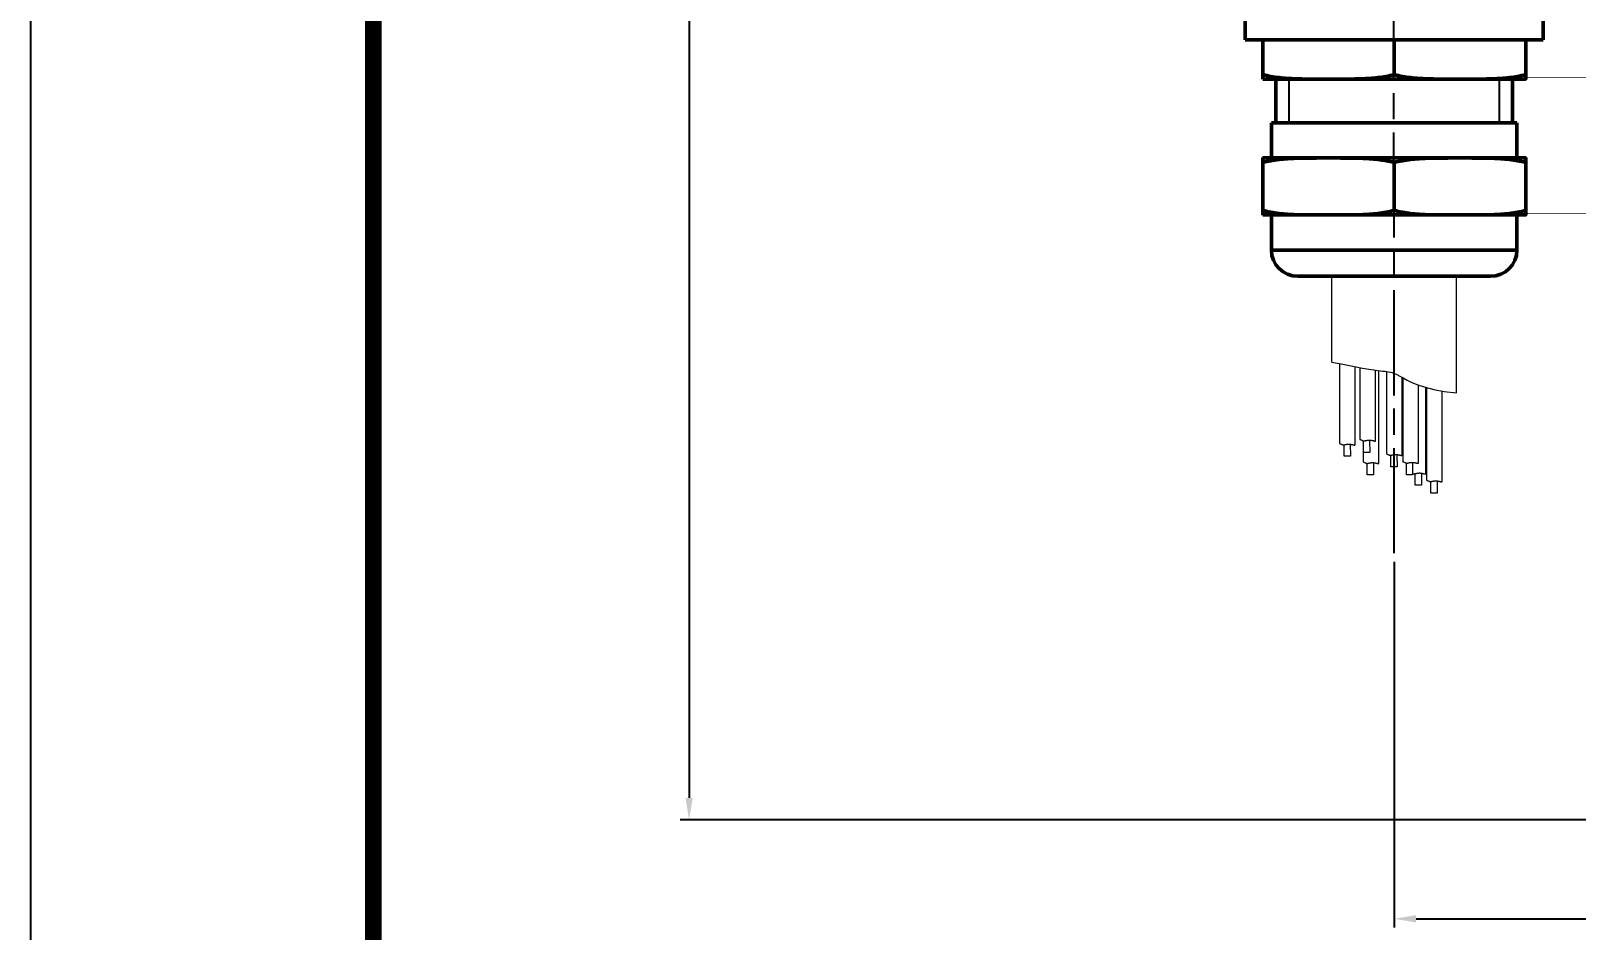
# Model space of a CAD drawing. Header units: millimetres. Extents: x 7343 to 8240, y 5038 to 5694.
# Drawn here: x 7343.4 to 7519.7, y 5289.1 to 5391.7 of the extents above; entities that cross this region are included whole.
import ezdxf

# ---------------------------------------------------------------- set-up
doc = ezdxf.new("R2010")
doc.units = ezdxf.units.MM
doc.linetypes.add('AM_ISO08W050', pattern=[18, 12, -1.5, 3, -1.5])
doc.linetypes.add('DIVIDE2', pattern=[15.875, 6.35, -3.175, 0, -3.175, 0, -3.175])
for name, color, linetype, lineweight in [('AM_5', 3, 'Continuous', 25), ('AM_7', 4, 'AM_ISO08W050', 25), ('AM_BOR', 7, 'Continuous', 50), ('双点划线', 6, 'DIVIDE2', 13)]:
    doc.layers.add(name, color=color, linetype=linetype, lineweight=lineweight)
doc.styles.add('工程字', font='gbenor.shx', dxfattribs={"width": 0.707, "bigfont": 'hztxt.shx'})
doc.dimstyles.new('AM_GB$0', dxfattribs={"dimtxt": 3.5, "dimasz": 2.5, "dimexe": 1, "dimexo": 1, "dimgap": 0.5, "dimtad": 1, "dimdsep": 46, "dimtxsty": '工程字', "dimcen": 0, "dimclrd": 256, "dimclre": 256, "dimclrt": 2, "dimadec": 0, "dimazin": 2, "dimtp": 0.1, "dimtm": 0.1, "dimtfac": 0.71, "dimtmove": 0, "dimatfit": 3, "dimfxl": 0, "dimlwd": -1, "dimlwe": -1, "dimarcsym": 0})

# ---------------------------------------------------------------- blocks, each defined once
blk = doc.blocks.new('*D33')
at = {"layer": 'AM_5', "transparency": 16777216}
for p, q in [((7498.94, 5331.14), (7498.94, 5289.43)), ((7617.43, 5295.61), (7617.43, 5289.43)), ((7501.44, 5290.43), (7614.93, 5290.43))]:
    blk.add_line(p, q, dxfattribs=at)
for points in [[(7501.44, 5290.85), (7501.44, 5290.01), (7498.94, 5290.43)], [(7614.93, 5290.85), (7614.93, 5290.01), (7617.43, 5290.43)]]:
    blk.add_solid(points, dxfattribs=at)
at = {"layer": 'Defpoints', "color": 0}
for p in [(7498.94, 5332.14), (7617.43, 5296.61), (7617.43, 5290.43)]:
    blk.add_point(p, dxfattribs=at)
at = {"layer": 'AM_5', "color": 2, "transparency": 16777216, "insert": (7566.95, 5293.43), "char_height": 5, "attachment_point": 5, "style": '工程字'}
blk.add_mtext('118.49', dxfattribs=at)
blk = doc.blocks.new('*D42')
at = {"layer": 'AM_5', "transparency": 16777216}
for p, q in [((7603.94, 5648.73), (7417.51, 5648.73)), ((7418.51, 5646.23), (7418.51, 5304.23)), ((7612.44, 5301.73), (7417.51, 5301.73))]:
    blk.add_line(p, q, dxfattribs=at)
for points in [[(7418.1, 5646.23), (7418.93, 5646.23), (7418.51, 5648.73)], [(7418.1, 5304.23), (7418.93, 5304.23), (7418.51, 5301.73)]]:
    blk.add_solid(points, dxfattribs=at)
at = {"layer": 'Defpoints', "color": 0}
for p in [(7604.94, 5648.73), (7418.51, 5301.73), (7613.44, 5301.73)]:
    blk.add_point(p, dxfattribs=at)
at = {"layer": 'AM_5', "color": 2, "transparency": 16777216, "insert": (7415.51, 5475.23), "char_height": 5, "attachment_point": 5, "rotation": 90, "style": '工程字'}
blk.add_mtext('347', dxfattribs=at)

msp = doc.modelspace()

# ---------------------------------------------------------------- linework, layer by layer
msp.add_line((7343.435, 5038.228), (7343.435, 5694.478))
at = {"const_width": 1.875}
msp.add_lwpolyline([(8232.497, 5686.665), (7382.497, 5686.665), (7382.497, 5046.04), (8232.497, 5046.04)], close=True, dxfattribs=at)
at = {"layer": 'AM_5'}
for p, q in [((7486.911, 5386.229), (7486.911, 5381.229)), ((7510.911, 5386.229), (7510.911, 5381.229))]:
    msp.add_line(p, q, dxfattribs=at)
at = {"layer": 'AM_7'}
msp.add_line((7498.94, 5332.141), (7498.893, 5419.884), dxfattribs=at)
at = {"layer": 'AM_BOR'}
for p, q in [((7481.94, 5408.626), (7481.94, 5390.729)), ((7515.94, 5390.729), (7515.94, 5408.62)), ((7481.94, 5390.729), (7498.94, 5390.729)), ((7498.94, 5390.729), (7483.94, 5390.729)), ((7483.94, 5386.742), (7483.94, 5390.729)), ((7498.94, 5390.729), (7515.94, 5390.729)), ((7498.94, 5386.742), (7498.94, 5390.729)), ((7513.94, 5390.729), (7498.94, 5390.729)), ((7513.94, 5386.742), (7513.94, 5390.729)), ((7483.94, 5386.229), (7491.44, 5386.229)), ((7485.44, 5386.229), (7485.44, 5381.229)), ((7491.44, 5386.229), (7506.44, 5386.229)), ((7506.44, 5386.229), (7513.94, 5386.229)), ((7512.44, 5381.229), (7512.44, 5386.229)), ((7484.94, 5381.229), (7484.94, 5377.229)), ((7498.94, 5381.229), (7484.94, 5381.229)), ((7512.94, 5381.229), (7498.94, 5381.229)), ((7512.94, 5377.229), (7512.94, 5381.229)), ((7483.94, 5377.229), (7491.44, 5377.229)), ((7483.94, 5371.242), (7483.94, 5376.717)), ((7491.44, 5377.229), (7506.44, 5377.229)), ((7498.94, 5371.242), (7498.94, 5376.717)), ((7506.44, 5377.229), (7513.94, 5377.229)), ((7513.94, 5371.242), (7513.94, 5376.717)), ((7483.94, 5370.729), (7491.44, 5370.729)), ((7484.94, 5370.729), (7484.94, 5366.729)), ((7491.44, 5370.729), (7506.44, 5370.729)), ((7506.44, 5370.729), (7513.94, 5370.729)), ((7512.94, 5366.729), (7512.94, 5370.729)), ((7484.94, 5366.729), (7498.94, 5366.729)), ((7498.94, 5366.729), (7512.94, 5366.729)), ((7498.94, 5363.729), (7487.94, 5363.729)), ((7509.94, 5363.729), (7498.94, 5363.729))]:
    msp.add_line(p, q, dxfattribs=at)
for centre, start, end in [((7487.94, 5366.729), 180, 270), ((7509.94, 5366.729), 270, 0)]:
    msp.add_arc(centre, 3, start, end, dxfattribs=at)
for points, knots in [([(7483.94, 5386.742), (7484.558, 5386.576), (7485.18, 5386.47), (7486.427, 5386.325), (7487.052, 5386.287), (7488.304, 5386.241), (7488.931, 5386.234), (7490.185, 5386.229), (7490.812, 5386.229), (7491.44, 5386.229)], [0, 0, 0, 0, 0.25, 0.25, 0.5, 0.5, 0.75, 0.75, 1, 1, 1, 1]), ([(7483.94, 5386.229), (7483.94, 5386.229), (7483.94, 5386.229), (7483.94, 5386.234), (7483.94, 5386.241), (7483.94, 5386.287), (7483.94, 5386.325), (7483.94, 5386.434), (7483.94, 5386.479), (7483.94, 5386.592), (7483.94, 5386.66), (7483.94, 5386.742)], [0, 0, 0, 0, 0.25, 0.25, 0.5, 0.5, 0.75, 0.75, 0.875, 0.875, 1, 1, 1, 1]), ([(7491.44, 5386.229), (7492.067, 5386.229), (7492.694, 5386.229), (7493.948, 5386.234), (7494.575, 5386.241), (7495.827, 5386.287), (7496.452, 5386.325), (7497.699, 5386.47), (7498.321, 5386.576), (7498.94, 5386.742)], [0, 0, 0, 0, 0.25, 0.25, 0.5, 0.5, 0.75, 0.75, 1, 1, 1, 1]), ([(7498.94, 5386.742), (7499.558, 5386.576), (7500.18, 5386.47), (7501.427, 5386.325), (7502.052, 5386.287), (7503.304, 5386.241), (7503.931, 5386.234), (7505.185, 5386.229), (7505.812, 5386.229), (7506.44, 5386.229)], [0, 0, 0, 0, 0.25, 0.25, 0.5, 0.5, 0.75, 0.75, 1, 1, 1, 1]), ([(7506.44, 5386.229), (7507.067, 5386.229), (7507.694, 5386.229), (7508.948, 5386.234), (7509.575, 5386.241), (7510.827, 5386.287), (7511.452, 5386.325), (7512.699, 5386.47), (7513.321, 5386.576), (7513.94, 5386.742)], [0, 0, 0, 0, 0.25, 0.25, 0.5, 0.5, 0.75, 0.75, 1, 1, 1, 1]), ([(7513.94, 5386.742), (7513.94, 5386.578), (7513.94, 5386.471), (7513.94, 5386.326), (7513.94, 5386.287), (7513.94, 5386.241), (7513.94, 5386.235), (7513.94, 5386.23), (7513.94, 5386.23), (7513.94, 5386.229), (7513.94, 5386.229), (7513.94, 5386.229), (7513.94, 5386.229), (7513.94, 5386.229)], [0, 0, 0, 0, 0.25, 0.25, 0.5, 0.5, 0.75, 0.75, 0.875, 0.875, 0.9375, 0.9375, 1, 1, 1, 1]), ([(7491.44, 5377.229), (7490.812, 5377.229), (7490.185, 5377.23), (7488.931, 5377.224), (7488.304, 5377.217), (7487.052, 5377.172), (7486.427, 5377.134), (7485.18, 5376.989), (7484.558, 5376.883), (7483.94, 5376.717)], [0, 0, 0, 0, 0.25, 0.25, 0.5, 0.5, 0.75, 0.75, 1, 1, 1, 1]), ([(7483.94, 5376.717), (7483.94, 5376.881), (7483.94, 5376.987), (7483.94, 5377.133), (7483.94, 5377.172), (7483.94, 5377.217), (7483.94, 5377.224), (7483.94, 5377.229), (7483.94, 5377.229), (7483.94, 5377.229), (7483.94, 5377.229), (7483.94, 5377.229), (7483.94, 5377.229), (7483.94, 5377.229)], [0, 0, 0, 0, 0.25, 0.25, 0.5, 0.5, 0.75, 0.75, 0.875, 0.875, 0.9375, 0.9375, 1, 1, 1, 1]), ([(7498.94, 5376.717), (7498.321, 5376.883), (7497.699, 5376.989), (7496.452, 5377.134), (7495.827, 5377.172), (7494.575, 5377.217), (7493.948, 5377.224), (7492.694, 5377.23), (7492.067, 5377.229), (7491.44, 5377.229)], [0, 0, 0, 0, 0.25, 0.25, 0.5, 0.5, 0.75, 0.75, 1, 1, 1, 1]), ([(7506.44, 5377.229), (7505.812, 5377.229), (7505.185, 5377.23), (7503.931, 5377.224), (7503.304, 5377.217), (7502.052, 5377.172), (7501.427, 5377.134), (7500.18, 5376.989), (7499.558, 5376.883), (7498.94, 5376.717)], [0, 0, 0, 0, 0.25, 0.25, 0.5, 0.5, 0.75, 0.75, 1, 1, 1, 1]), ([(7513.94, 5376.717), (7513.321, 5376.883), (7512.699, 5376.989), (7511.452, 5377.134), (7510.827, 5377.172), (7509.575, 5377.217), (7508.948, 5377.224), (7507.694, 5377.23), (7507.067, 5377.229), (7506.44, 5377.229)], [0, 0, 0, 0, 0.25, 0.25, 0.5, 0.5, 0.75, 0.75, 1, 1, 1, 1]), ([(7513.94, 5377.229), (7513.94, 5377.229), (7513.94, 5377.23), (7513.94, 5377.224), (7513.94, 5377.217), (7513.94, 5377.172), (7513.94, 5377.134), (7513.94, 5377.025), (7513.94, 5376.98), (7513.94, 5376.867), (7513.94, 5376.799), (7513.94, 5376.717)], [0, 0, 0, 0, 0.25, 0.25, 0.5, 0.5, 0.75, 0.75, 0.875, 0.875, 1, 1, 1, 1]), ([(7483.94, 5371.242), (7484.558, 5371.076), (7485.18, 5370.97), (7486.427, 5370.825), (7487.052, 5370.787), (7488.304, 5370.741), (7488.931, 5370.734), (7490.185, 5370.729), (7490.812, 5370.729), (7491.44, 5370.729)], [0, 0, 0, 0, 0.25, 0.25, 0.5, 0.5, 0.75, 0.75, 1, 1, 1, 1]), ([(7483.94, 5370.729), (7483.94, 5370.729), (7483.94, 5370.729), (7483.94, 5370.734), (7483.94, 5370.741), (7483.94, 5370.787), (7483.94, 5370.825), (7483.94, 5370.934), (7483.94, 5370.979), (7483.94, 5371.092), (7483.94, 5371.16), (7483.94, 5371.242)], [0, 0, 0, 0, 0.25, 0.25, 0.5, 0.5, 0.75, 0.75, 0.875, 0.875, 1, 1, 1, 1]), ([(7491.44, 5370.729), (7492.067, 5370.729), (7492.694, 5370.729), (7493.948, 5370.734), (7494.575, 5370.741), (7495.827, 5370.787), (7496.452, 5370.825), (7497.699, 5370.97), (7498.321, 5371.076), (7498.94, 5371.242)], [0, 0, 0, 0, 0.25, 0.25, 0.5, 0.5, 0.75, 0.75, 1, 1, 1, 1]), ([(7498.94, 5371.242), (7499.558, 5371.076), (7500.18, 5370.97), (7501.427, 5370.825), (7502.052, 5370.787), (7503.304, 5370.741), (7503.931, 5370.734), (7505.185, 5370.729), (7505.812, 5370.729), (7506.44, 5370.729)], [0, 0, 0, 0, 0.25, 0.25, 0.5, 0.5, 0.75, 0.75, 1, 1, 1, 1]), ([(7506.44, 5370.729), (7507.067, 5370.729), (7507.694, 5370.729), (7508.948, 5370.734), (7509.575, 5370.741), (7510.827, 5370.787), (7511.452, 5370.825), (7512.699, 5370.97), (7513.321, 5371.076), (7513.94, 5371.242)], [0, 0, 0, 0, 0.25, 0.25, 0.5, 0.5, 0.75, 0.75, 1, 1, 1, 1]), ([(7513.94, 5371.242), (7513.94, 5371.078), (7513.94, 5370.971), (7513.94, 5370.826), (7513.94, 5370.787), (7513.94, 5370.741), (7513.94, 5370.735), (7513.94, 5370.73), (7513.94, 5370.73), (7513.94, 5370.729), (7513.94, 5370.729), (7513.94, 5370.729), (7513.94, 5370.729), (7513.94, 5370.729)], [0, 0, 0, 0, 0.25, 0.25, 0.5, 0.5, 0.75, 0.75, 0.875, 0.875, 0.9375, 0.9375, 1, 1, 1, 1])]:
    msp.add_open_spline(points, degree=3, knots=knots, dxfattribs=at)
at = {"layer": '双点划线', "linetype": 'DIVIDE2', "ltscale": 4}
for p, q in [((7491.84, 5353.936), (7491.84, 5363.729)), ((7506.04, 5350.419), (7506.04, 5363.729)), ((7492.699, 5353.766), (7492.699, 5344.662)), ((7494.491, 5344.499), (7494.491, 5353.39)), ((7495.035, 5353.319), (7495.035, 5345.119)), ((7496.785, 5353.024), (7496.785, 5344.943)), ((7497.195, 5342.389), (7497.195, 5352.969)), ((7498.043, 5352.883), (7498.043, 5343.43)), ((7499.836, 5343.316), (7499.836, 5352.206)), ((7499.917, 5352.161), (7499.917, 5342.534)), ((7501.709, 5342.419), (7501.709, 5351.31)), ((7502.54, 5341.205), (7502.54, 5351.113)), ((7502.621, 5351.039), (7502.621, 5340.471)), ((7504.413, 5340.308), (7504.413, 5350.643)), ((7495.403, 5344.967), (7495.403, 5342.552))]:
    msp.add_line(p, q, dxfattribs=at)
at = {"layer": '双点划线'}
for p, q in [((7493.226, 5343.195), (7493.226, 5344.504)), ((7493.926, 5344.578), (7493.939, 5343.195)), ((7495.431, 5343.634), (7495.431, 5344.943)), ((7496.13, 5345.016), (7496.144, 5343.634)), ((7493.939, 5343.195), (7493.226, 5343.195)), ((7496.144, 5343.634), (7495.431, 5343.634)), ((7495.862, 5341.077), (7495.862, 5342.386)), ((7496.561, 5342.46), (7496.575, 5341.077)), ((7498.553, 5342.01), (7498.553, 5343.319)), ((7499.252, 5343.393), (7499.266, 5342.01)), ((7500.328, 5341.1), (7500.328, 5342.408)), ((7501.027, 5342.482), (7501.041, 5341.1)), ((7496.575, 5341.077), (7495.862, 5341.077)), ((7499.266, 5342.01), (7498.553, 5342.01)), ((7501.041, 5341.1), (7500.328, 5341.1)), ((7501.35, 5339.905), (7501.35, 5341.214)), ((7502.049, 5341.287), (7502.063, 5339.905)), ((7502.063, 5339.905), (7501.35, 5339.905)), ((7503.13, 5339.003), (7503.13, 5340.311)), ((7503.843, 5339.003), (7503.13, 5339.003)), ((7503.829, 5340.385), (7503.843, 5339.003))]:
    msp.add_line(p, q, dxfattribs=at)
at = {"layer": '双点划线', "linetype": 'DIVIDE2'}
msp.add_lwpolyline([(7491.84, 5353.936), (7493.261, 5353.655), (7494.415, 5353.434), (7495.335, 5353.264), (7496.056, 5353.138), (7496.612, 5353.049), (7497.036, 5352.988), (7497.365, 5352.949), (7497.63, 5352.922), (7497.864, 5352.901), (7498.081, 5352.88), (7498.289, 5352.85), (7498.5, 5352.807), (7498.723, 5352.742), (7498.969, 5352.65), (7499.248, 5352.523), (7499.571, 5352.356), (7499.948, 5352.144), (7500.402, 5351.898), (7500.956, 5351.63), (7501.633, 5351.353), (7502.456, 5351.081), (7503.45, 5350.826), (7504.636, 5350.601), (7506.04, 5350.419)], dxfattribs=at)
at = {"layer": '双点划线', "linetype": 'DIVIDE2', "ltscale": 4}
for points in [[(7492.699, 5344.662), (7492.786, 5344.63), (7492.858, 5344.601), (7492.916, 5344.576), (7492.964, 5344.554), (7493.004, 5344.536), (7493.038, 5344.521), (7493.068, 5344.51), (7493.098, 5344.502), (7493.128, 5344.499), (7493.16, 5344.498), (7493.193, 5344.5), (7493.226, 5344.504), (7493.26, 5344.51), (7493.293, 5344.517), (7493.326, 5344.525), (7493.359, 5344.533), (7493.39, 5344.54), (7493.42, 5344.548), (7493.45, 5344.555), (7493.48, 5344.561), (7493.511, 5344.567), (7493.542, 5344.572), (7493.575, 5344.577), (7493.609, 5344.581), (7493.645, 5344.584), (7493.683, 5344.586), (7493.722, 5344.587), (7493.762, 5344.587), (7493.802, 5344.586), (7493.844, 5344.585), (7493.885, 5344.582), (7493.926, 5344.578), (7493.966, 5344.573), (7494.006, 5344.567), (7494.045, 5344.56), (7494.084, 5344.552), (7494.122, 5344.544), (7494.16, 5344.535), (7494.197, 5344.526), (7494.233, 5344.516), (7494.269, 5344.506), (7494.305, 5344.498), (7494.339, 5344.49), (7494.372, 5344.485), (7494.404, 5344.482), (7494.435, 5344.483), (7494.464, 5344.489), (7494.491, 5344.499)], [(7495.035, 5345.119), (7495.122, 5345.087), (7495.193, 5345.058), (7495.252, 5345.033), (7495.3, 5345.011), (7495.339, 5344.993), (7495.373, 5344.978), (7495.404, 5344.967), (7495.433, 5344.959), (7495.464, 5344.955), (7495.496, 5344.955), (7495.529, 5344.957), (7495.562, 5344.961), (7495.596, 5344.967), (7495.629, 5344.974), (7495.662, 5344.981), (7495.694, 5344.989), (7495.725, 5344.997), (7495.756, 5345.005), (7495.786, 5345.011), (7495.816, 5345.018), (7495.846, 5345.024), (7495.878, 5345.029), (7495.91, 5345.034), (7495.945, 5345.038), (7495.981, 5345.041), (7496.018, 5345.043), (7496.057, 5345.044), (7496.097, 5345.044), (7496.138, 5345.043), (7496.179, 5345.041), (7496.22, 5345.039), (7496.261, 5345.035), (7496.302, 5345.029), (7496.342, 5345.023), (7496.381, 5345.016), (7496.42, 5345.009), (7496.458, 5345), (7496.495, 5344.992), (7496.532, 5344.982), (7496.569, 5344.973), (7496.605, 5344.963), (7496.64, 5344.954), (7496.674, 5344.947), (7496.708, 5344.941), (7496.74, 5344.939), (7496.77, 5344.94), (7496.799, 5344.945), (7496.827, 5344.956)], [(7495.403, 5342.552), (7495.49, 5342.519), (7495.562, 5342.491), (7495.62, 5342.465), (7495.668, 5342.443), (7495.708, 5342.425), (7495.742, 5342.41), (7495.772, 5342.399), (7495.802, 5342.392), (7495.832, 5342.388), (7495.864, 5342.387), (7495.897, 5342.389), (7495.93, 5342.393), (7495.964, 5342.399), (7495.997, 5342.406), (7496.03, 5342.414), (7496.063, 5342.422), (7496.094, 5342.43), (7496.124, 5342.437), (7496.154, 5342.444), (7496.184, 5342.451), (7496.215, 5342.457), (7496.246, 5342.462), (7496.279, 5342.466), (7496.313, 5342.47), (7496.349, 5342.473), (7496.387, 5342.475), (7496.426, 5342.476), (7496.466, 5342.477), (7496.506, 5342.476), (7496.548, 5342.474), (7496.589, 5342.471), (7496.63, 5342.467), (7496.67, 5342.462), (7496.71, 5342.456), (7496.749, 5342.449), (7496.788, 5342.441), (7496.826, 5342.433), (7496.864, 5342.424), (7496.901, 5342.415), (7496.937, 5342.405), (7496.973, 5342.396), (7497.009, 5342.387), (7497.043, 5342.379), (7497.076, 5342.374), (7497.108, 5342.371), (7497.139, 5342.373), (7497.168, 5342.378), (7497.195, 5342.389)], [(7498.043, 5343.478), (7498.131, 5343.446), (7498.202, 5343.417), (7498.261, 5343.392), (7498.308, 5343.37), (7498.348, 5343.352), (7498.382, 5343.337), (7498.412, 5343.326), (7498.442, 5343.319), (7498.473, 5343.315), (7498.504, 5343.314), (7498.537, 5343.316), (7498.571, 5343.32), (7498.604, 5343.326), (7498.638, 5343.333), (7498.671, 5343.341), (7498.703, 5343.349), (7498.734, 5343.357), (7498.764, 5343.364), (7498.794, 5343.371), (7498.825, 5343.377), (7498.855, 5343.383), (7498.886, 5343.389), (7498.919, 5343.393), (7498.953, 5343.397), (7498.989, 5343.4), (7499.027, 5343.402), (7499.066, 5343.403), (7499.106, 5343.403), (7499.147, 5343.403), (7499.188, 5343.401), (7499.229, 5343.398), (7499.27, 5343.394), (7499.31, 5343.389), (7499.35, 5343.383), (7499.39, 5343.376), (7499.428, 5343.368), (7499.466, 5343.36), (7499.504, 5343.351), (7499.541, 5343.342), (7499.578, 5343.332), (7499.613, 5343.323), (7499.649, 5343.314), (7499.683, 5343.306), (7499.716, 5343.301), (7499.748, 5343.298), (7499.779, 5343.299), (7499.808, 5343.305), (7499.836, 5343.316)], [(7499.917, 5342.582), (7500.004, 5342.55), (7500.076, 5342.521), (7500.134, 5342.496), (7500.182, 5342.474), (7500.221, 5342.455), (7500.255, 5342.441), (7500.286, 5342.43), (7500.315, 5342.422), (7500.346, 5342.418), (7500.378, 5342.417), (7500.411, 5342.419), (7500.444, 5342.424), (7500.478, 5342.429), (7500.511, 5342.437), (7500.544, 5342.444), (7500.576, 5342.452), (7500.607, 5342.46), (7500.638, 5342.467), (7500.668, 5342.474), (7500.698, 5342.481), (7500.729, 5342.487), (7500.76, 5342.492), (7500.792, 5342.497), (7500.827, 5342.5), (7500.863, 5342.503), (7500.9, 5342.505), (7500.939, 5342.507), (7500.979, 5342.507), (7501.02, 5342.506), (7501.061, 5342.504), (7501.102, 5342.501), (7501.143, 5342.497), (7501.184, 5342.492), (7501.224, 5342.486), (7501.263, 5342.479), (7501.302, 5342.472), (7501.34, 5342.463), (7501.378, 5342.454), (7501.415, 5342.445), (7501.451, 5342.436), (7501.487, 5342.426), (7501.522, 5342.417), (7501.556, 5342.41), (7501.59, 5342.404), (7501.622, 5342.402), (7501.652, 5342.403), (7501.682, 5342.408), (7501.709, 5342.419)], [(7501.04, 5341.247), (7501.052, 5341.241), (7501.086, 5341.227), (7501.116, 5341.215), (7501.146, 5341.208), (7501.177, 5341.204), (7501.208, 5341.203), (7501.241, 5341.205), (7501.275, 5341.21), (7501.308, 5341.215), (7501.342, 5341.222), (7501.375, 5341.23), (7501.407, 5341.238), (7501.438, 5341.246), (7501.468, 5341.253), (7501.498, 5341.26), (7501.529, 5341.267), (7501.559, 5341.273), (7501.59, 5341.278), (7501.623, 5341.283), (7501.657, 5341.286), (7501.693, 5341.289), (7501.731, 5341.291), (7501.77, 5341.293), (7501.81, 5341.293), (7501.851, 5341.292), (7501.892, 5341.29), (7501.933, 5341.287), (7501.974, 5341.283), (7502.014, 5341.278), (7502.054, 5341.272), (7502.094, 5341.265), (7502.132, 5341.258), (7502.17, 5341.249), (7502.208, 5341.24), (7502.245, 5341.231), (7502.282, 5341.222), (7502.317, 5341.212), (7502.353, 5341.203), (7502.387, 5341.196), (7502.42, 5341.19), (7502.452, 5341.188), (7502.483, 5341.189), (7502.512, 5341.194), (7502.54, 5341.205)], [(7502.621, 5340.471), (7502.708, 5340.439), (7502.78, 5340.41), (7502.838, 5340.385), (7502.886, 5340.363), (7502.925, 5340.345), (7502.959, 5340.33), (7502.99, 5340.319), (7503.019, 5340.311), (7503.05, 5340.308), (7503.082, 5340.307), (7503.115, 5340.309), (7503.148, 5340.313), (7503.182, 5340.319), (7503.215, 5340.326), (7503.248, 5340.334), (7503.28, 5340.342), (7503.311, 5340.349), (7503.342, 5340.357), (7503.372, 5340.364), (7503.402, 5340.37), (7503.433, 5340.376), (7503.464, 5340.381), (7503.496, 5340.386), (7503.531, 5340.39), (7503.567, 5340.393), (7503.604, 5340.395), (7503.643, 5340.396), (7503.683, 5340.396), (7503.724, 5340.395), (7503.765, 5340.394), (7503.806, 5340.391), (7503.847, 5340.387), (7503.888, 5340.382), (7503.928, 5340.376), (7503.967, 5340.369), (7504.006, 5340.361), (7504.044, 5340.353), (7504.082, 5340.344), (7504.119, 5340.335), (7504.155, 5340.325), (7504.191, 5340.315), (7504.226, 5340.307), (7504.26, 5340.299), (7504.294, 5340.294), (7504.326, 5340.291), (7504.356, 5340.292), (7504.386, 5340.298), (7504.413, 5340.308)]]:
    msp.add_lwpolyline(points, dxfattribs=at)

# ---------------------------------------------------------------- dimensions: what is measured, and where the dimension line sits
at = {"layer": 'AM_5'}
dim = msp.add_linear_dim(base=(7418.513, 5301.729), p1=(7604.94, 5648.729), p2=(7613.437, 5301.729), angle=90, dimstyle='AM_GB$0', override={"dimtxt": 5}, dxfattribs=at)
dim.commit()
dim.dimension.update_dxf_attribs({"geometry": '*D42', "text_midpoint": (7415.513, 5475.229)})
dim = msp.add_linear_dim(base=(7617.429, 5290.431), p1=(7498.94, 5332.141), p2=(7617.429, 5296.606), dimstyle='AM_GB$0', override={"dimtxt": 5}, dxfattribs=at)
dim.commit()
dim.dimension.update_dxf_attribs({"geometry": '*D33', "text_midpoint": (7566.949, 5290.431), "dimtype": 160})

doc.saveas('drawing.dxf')
